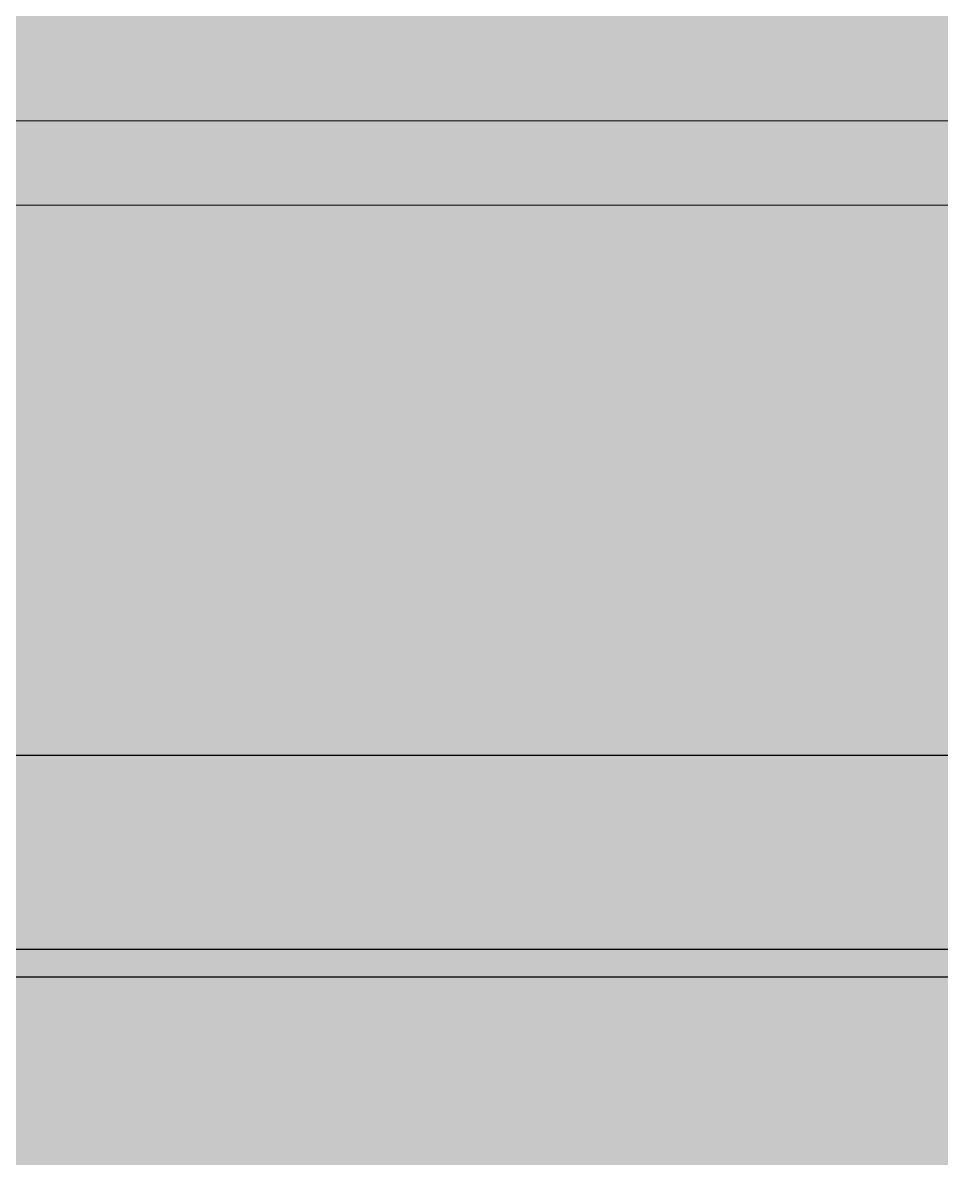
# Model space of a CAD drawing. Header units: millimetres. Extents: x -27408 to 60590, y 623 to 42257.
# Drawn here: x 59363.04 to 59379.23, y 17680.97 to 17700.96 of the extents above; entities that cross this region are included whole.
import ezdxf

# ---------------------------------------------------------------- set-up
doc = ezdxf.new("R2010")
doc.units = ezdxf.units.MM
doc.header["$LTSCALE"] = 100
doc.header["$MEASUREMENT"] = 0
doc.layers.get('0').update_dxf_attribs({"linetype": 'CONTINUOUS'})
for name, color, linetype in [('254', 254, 'CONTINUOUS'), ('ELE7 (0.07)', 8, 'CONTINUOUS'), ('ELE9', 9, 'CONTINUOUS'), ('OVERHEAD DOOR - 1', 4, 'CONTINUOUS'), ('OVERHEAD DOOR - ELE', 9, 'CONTINUOUS'), ('주차-화물', 251, 'CONTINUOUS')]:
    doc.layers.add(name, color=color, linetype=linetype)

# ---------------------------------------------------------------- blocks, each defined once
blk = doc.blocks.new('A$Ca9da7916')
at = {"layer": 'ELE7 (0.07)', "ltscale": 0.002}
blk.add_line((227, 875), (227, 3325), dxfattribs=at)
at = {"layer": 'OVERHEAD DOOR - 1', "lineweight": 0}
for p, q in [((722, 3370.4), (722, 829.6)), ((798, 829.6), (798, 3370.4))]:
    blk.add_line(p, q, dxfattribs=at)
at = {"layer": 'OVERHEAD DOOR - ELE', "ltscale": 0.002}
blk.add_line((27, 3325), (27, 875), dxfattribs=at)
blk = doc.blocks.new('A$C9dd89177')
at = {"layer": '주차-화물', "ltscale": 0.1}
blk.add_lwpolyline([(0, 0), (11000, 0), (11000, 3250), (0, 3250), (0, 0), (11000, 3250)], dxfattribs=at)
blk = doc.blocks.new('B2FF')
at = {"layer": 'ELE9', "color": 253, "ltscale": 0.1, "xscale": -1, "rotation": 270}
blk.add_blockref('A$Ca9da7916', (37317924.7, 564844.3), dxfattribs=at)
at = {"layer": 'ELE9', "color": 253, "ltscale": 0.1, "rotation": 90.00000000000001}
blk.add_blockref('A$C9dd89177', (37321799.7, 553896.3), dxfattribs=at)

msp = doc.modelspace()

# ---------------------------------------------------------------- hatches: boundary and pattern name
at = {"layer": '254', "ltscale": 10000}
h = msp.add_hatch(color=256, dxfattribs=at)
h.dxf.hatch_style = 1
edge = h.paths.add_edge_path()
edge.add_arc((59210.946, 17426.068), 50, 180, 270)
edge.add_line((59210.946, 17376.068), (59339.62, 17376.068))
edge.add_arc((59339.62, 17426.068), 50, 270, 360)
edge.add_line((59389.62, 17426.068), (59389.62, 17739.861))
edge.add_arc((59339.62, 17739.861), 50, 0, 90)
edge.add_line((59339.62, 17789.861), (59210.946, 17789.861))
edge.add_arc((59210.946, 17739.861), 50, 90, 180)
edge.add_line((59160.946, 17739.861), (59160.946, 17426.068))

# ---------------------------------------------------------------- next in the draw order: block references
at = {"xscale": 0.01956471256889679, "yscale": 0.01956471256889679, "zscale": 0.01956471256889679}
msp.add_blockref('B2FF', (-670794.073, 6632.608), dxfattribs=at)

doc.saveas('drawing.dxf')
